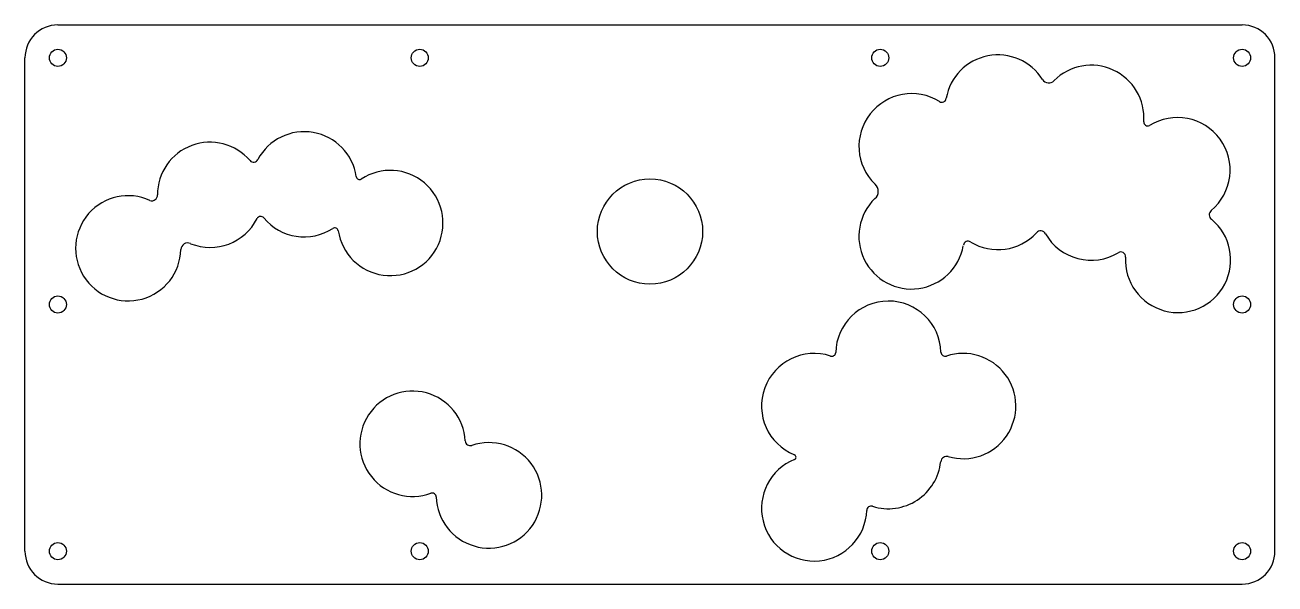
# Model space of a CAD drawing. Header units: millimetres. Extents: x 0 to 380, y 0 to 170.
import ezdxf

# ---------------------------------------------------------------- set-up
doc = ezdxf.new("R2010")
doc.units = ezdxf.units.MM
doc.layers.get('0').update_dxf_attribs({"lineweight": 25, "true_color": 0xffffff})

msp = doc.modelspace()

# ---------------------------------------------------------------- linework, layer by layer
for p, q in [((10, 170), (370, 170)), ((0, 10), (0, 160)), ((380, 10), (380, 160)), ((10, 0), (370, 0))]:
    msp.add_line(p, q)
for centre, radius in [((10, 160), 2.6), ((120, 160), 2.6), ((260, 160), 2.6), ((370, 160), 2.6), ((190, 107.19), 16), ((10, 85), 2.6), ((370, 85), 2.6), ((10, 10), 2.6), ((120, 10), 2.6), ((260, 10), 2.6), ((370, 10), 2.6)]:
    msp.add_circle(centre, radius)
for centre, radius, start, end in [((10, 160), 10, 90, 180), ((370, 160), 10, 0, 90), ((295.78, 144.9), 15.99, 32.1195, 169.9132), ((324.13, 141.77), 16, 355.6529, 134.9374), ((311.2, 154.61), 2.23, 212.9384, 316.9539), ((269.54, 133.11), 16.01, 58.0975, 226.0157), ((278.68, 147.9), 1.38, 240.5798, 351.6318), ((350.35, 125.86), 16, 309.8666, 122.1453), ((84.89, 121.55), 16, 8.4503, 151.8353), ((341.31, 140.52), 1.23, 178.3767, 295.4171), ((56.26, 118.36), 16, 40.5365, 180), ((69.49, 129.72), 1.44, 222.3201, 334.3032), ((111.07, 109.78), 16, 188.374, 123.4883), ((101.7, 123.96), 0.993, 183.2439, 302.6575), ((31.39, 102.1), 16, 65.6267, 358.4984), ((38.59, 118.24), 1.68, 249.1613, 3.9499), ((256.5, 119.42), 2.9, 310.3146, 48.4956), ((269.5, 105.71), 16, 134.0724, 349.8013), ((56.27, 118.35), 15.99, 248.2394, 333.1462), ((71.62, 110.6), 1.2, 36.977, 154.1817), ((84.89, 121.58), 16.02, 219.7859, 302.8808), ((350.53, 98.55), 16, 176.9208, 50.5682), ((361.69, 112.28), 1.69, 129.7091, 233.7246), ((94.17, 107.19), 1.1, 13.5834, 121.8533), ((295.78, 117.69), 16, 238.8159, 316.9459), ((308.77, 105.76), 1.64, 26.0102, 142.3659), ((324.13, 114.48), 16.02, 209.9541, 300.7651), ((49.44, 101.65), 2.06, 63.9265, 179.1431), ((286.71, 102.78), 1.46, 57.0686, 171.0524), ((333.13, 99.54), 1.43, 354.8583, 124.5041), ((262.46, 70.04), 16, 1.6584, 178.8316), ((239.92, 54.12), 16, 71.9239, 247.9303), ((245.29, 70.44), 1.18, 250.063, 356.0733), ((279.77, 70.55), 1.31, 182.4034, 284.9091), ((285.21, 54.12), 16.01, 253.5823, 108.616), ((117.84, 42.64), 16.03, 3.0959, 290.2993), ((141.05, 26.96), 16.05, 181.7814, 108.995), ((135.36, 43.59), 1.52, 183.0502, 287.8548), ((233.61, 38.56), 0.789, 296.5975, 67.9912), ((280.28, 36.87), 1.94, 77.8825, 170.1171), ((239.91, 22.99), 16.01, 111.807, 357.8761), ((262.46, 38.91), 16.01, 252.4823, 353.895), ((123.77, 26.44), 1.23, 1.2943, 107.8547), ((257.24, 22.37), 1.33, 72.5935, 178.8459), ((10, 10), 10, 180, 270), ((370, 10), 10, 270, 0)]:
    msp.add_arc(centre, radius, start, end)

doc.saveas('drawing.dxf')
